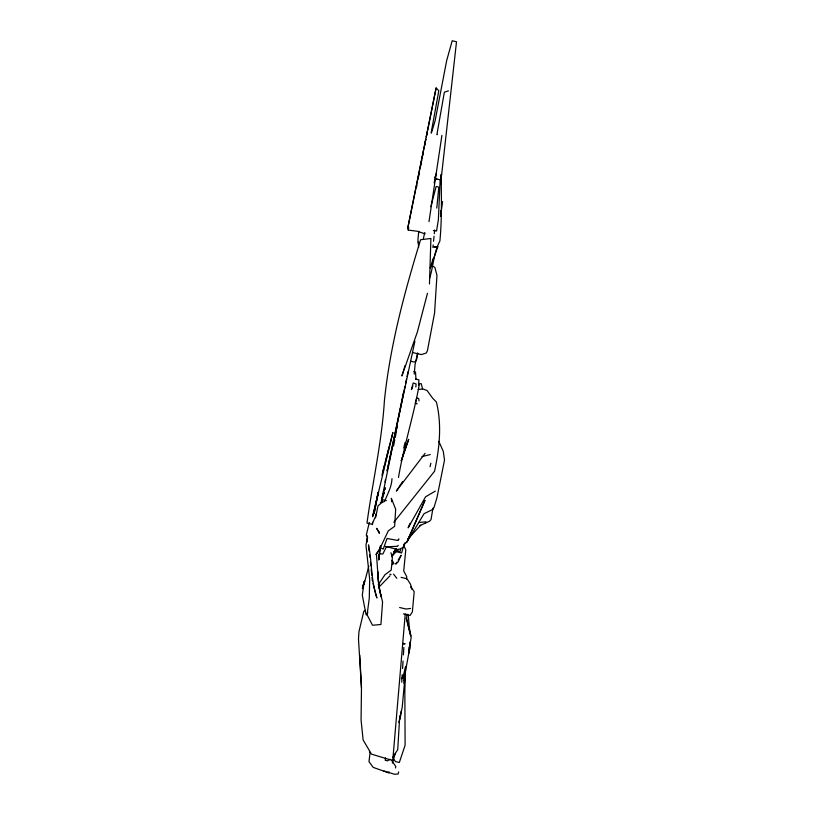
<?xml version="1.0" encoding="UTF-8"?>
<svg xmlns="http://www.w3.org/2000/svg" width="815" height="815" viewBox="0 0 815 815"><rect width="100%" height="100%" fill="white"/><g stroke="black" fill="none" stroke-linecap="round" stroke-linejoin="round"><path stroke-width="1.22" d="M391.974 478.67C391.781 486.738 387.42 494.104 384.578 501.51L380.279 502.947M405.605 666.68L404.841 690.937L405.106 745.195L399.33 762.473L395.438 761.567L393.92 759.285M408.977 647.069L408.784 653.233L404.118 678.936M429.474 283.987L430.901 238.469L420.581 239.722C404.454 292.341 390.049 345.774 384.415 400.664C381.838 441.913 372.557 482.276 366.995 523.067L372.017 524.249L376.123 515.151L377.987 505.871L380.88 503.487L404.994 386.351M403.965 544.471L401.622 552.957L395.642 551.531M404.485 675.034L403.792 680.749M367.107 542.046L367.422 535.924M379.057 554.108L378.741 559.823L380.758 545.673M364.081 583.978L368.818 566.191M379.046 554.801L378.741 559.823L379.81 549.218L379.25 550.675M399.747 715.967L397.73 749.617L392.769 757.461M401.764 682.196L402.213 674.688M402.59 668.504L403.028 661.067M403.405 654.873L403.843 647.446M372.486 524.707L372.628 522.283M375.623 517.841L375.847 514.092M418.594 385.016L418.93 379.892L415.64 379.067M407.001 614.113L406.685 618.554L410.699 635.853L406.206 618.279M440.548 180.492L441.149 174.4C441.353 196.619 442.056 218.96 439.876 241.108C433.386 252.935 433.58 266.148 429.525 278.506M405.249 613.807L392.748 760.548L371.487 754.14L363.123 739.979L361.076 720.022L361.473 687.809L358.488 639.021L358.936 631.778L363.775 611.403L365.069 610.374M414.224 374.166L415.079 364.458L417.647 352.926M415.844 387.033L416.119 383.987L413.195 382.969L411.432 389.631L412.859 386.055M367.331 539.642L367.545 537.248L366.271 535.211L369.348 522.364M385.475 757.879L385.251 760.324L387.583 760.813L389.957 759.274M418.757 231.297L417.901 240.018L418.676 247.159M432.938 247.495L433.183 244.999M433.549 241.25L434.038 236.248M434.283 233.742L434.65 229.993M436.789 208.09L438.827 187.134L436.178 186.441L430.819 206.725M440.569 184.272L456.512 41.759L452.213 40.75L446.661 60.636L435.118 120.742L431.43 132.855M440.497 214.243L440.925 210.545M406.451 579.037L406.736 576.663L403.72 570.938L405.799 549.768L404.138 546.478L403.965 544.175M414.896 341.251L387.094 470.958L398.81 415.151M440.528 216.515L442.596 201.529M428.985 221.69L441.913 135.341M405.137 442.321L403.72 448.005M432.296 261.32L432.663 259.027M432.948 508.173L431.013 519.624L429.464 521.274L419.817 525.665L420.652 525.247L407.846 539.082M436.331 173.289L434.13 182.845M382.887 494.603L382.031 499.615L386.361 500.614M385.016 482.072L385.444 479.566M431.145 132.967L438.806 90.699L436.117 87.949L408.03 227.263L408.254 230.075L417.402 231.277L425.135 233.895M417.657 353.751L416.587 359.66L415.344 361.544L414.214 362.054L410.76 361.218M398.474 477.488C403.853 445.846 413.877 414.906 419.47 383.529M377.966 492.474L374.085 513.725L378.537 491.771L372.567 516.781L392.901 432.561L381.94 475.247M392.687 564.622L393.136 562.197M389.03 771.795L388.816 772.915L373.229 767.394L368.981 761.658L370.071 752.612L369.378 752.021M408.254 230.075L408.733 227.599M416.465 187.338L416.903 185.056M418.095 178.964L419.297 172.77M420.499 166.576L421.701 160.392M422.18 157.916L423.393 151.722M424.595 145.528L425.797 139.345M427.243 131.908L426.276 136.859L436.117 87.949M393.564 445.968L394.766 439.845M395.244 437.39L396.436 431.267M396.915 428.812L397.394 426.367M403.771 683.143L404.26 680.668M367.545 537.248L365.966 545.143L369.684 579.333L369.266 598.322L367.096 614.805L372.516 625.248L380.931 624.514L382.571 602.041L378.832 586.556L377.875 572.028L378.832 586.556L381.135 596.916L378.608 583.907L376.449 554.159L379.495 549.391L388.297 530.86L394.643 526.327L395.672 509.263L391.343 498.291L391.669 501.806M407.663 228.159L425.725 139.365M362.359 588.685L364.651 580.983L362.818 586.454L364.213 581.645L362.308 595.195L366.088 614.775L367.096 614.805L367.799 612.401M399.065 413.908L403.435 392.779M405.503 383.896L406.522 378.985M407.031 376.52L408.06 371.609M430.065 466.751L430.84 463.185M423.372 238.673L424.778 232.479M395.448 767.995L395.795 766.518L391.516 760.232M405.615 666.375L402.926 677.479L401.398 678.722M380.381 545.887L379.495 549.391L375.878 554.475M382.785 471.865L384.619 464.682M385.23 462.288L389.203 446.722M398.667 771.927L398.087 774.036L394.521 774.25L383.936 771M427.457 293.308L417.372 331.98L401.887 375.99L405.086 365.487M400.654 715.723L398.81 722.416M392.361 763.095L395.316 753.406M382.632 495.714L385.21 487.462M381.654 501.052L384.283 492.668M400.695 549.453L399.941 551.612L396.375 550.757M401.224 460.821L408.692 439.366L401.265 460.74M437.818 246.762L434.14 246.925L437.818 246.762L430.289 268.084L432.816 260.953M410.077 523.271L408.142 527.845L425.573 496.814L435.291 491.109M407.123 541.68L424.91 500.491L407.123 541.68L409.334 536.606M425.206 523.373L426.041 521.773L418.533 522.558M404.688 543.636L405.086 542.943L403.364 547.405L398.189 549.697L385.322 546.345M396.915 562.167L395.713 564.143L398.138 561.902L401.133 555.239L398.117 560.19M402.549 481.634L396.345 491.088L425.104 453.323M398.219 545.276L397.526 546.295L386.402 546.824L382.816 554.037L380.157 553.884M396.681 549.137L391.567 556.411L396.579 549.361M378.262 584.763L384.945 574.728L391.231 570.072L392.372 557.511L390.935 552.723M395.917 549.045L393.686 552.03L395.988 549.086M393.818 522.313L434.548 471.253C439.428 448.464 442.046 424.941 436.402 402.029L432.684 398.25L427.091 390.558L422.985 388.989L418.187 389.448M391.628 556.614L398.464 549.229M390.008 575.777L378.843 587.228M404.831 543.646L406.797 542.311L424.065 513.684L432.857 509.406L434.12 507.124L437.003 497.496L444.521 460.098L443.268 451.306L438.786 441.333M437.472 134.444L436.881 134.689L444.358 92.207L448.444 90.832M398.219 539.275L399.004 539.072L398.066 540.508L387.074 538.481L383.203 549.147L380.422 547.741M421.966 456.604L430.228 454.566M418.941 384.048L421.253 383.671L422.547 388.826M410.617 608.438L406.135 609.039L399.625 607.511M384.629 489.102L385.403 489.071M402.804 643.881L405.137 643.86L402.967 643.351M401.663 677.948L404.851 678.386L402.223 707.155L399.778 719.136L401.245 711.169M433.376 230.553L436.565 231.022L438.368 219.683L440.161 179.82L435.434 178.699M412.838 352.61L421.263 354.576L426.194 353.078L427.396 350.837L434.558 313.092L436.962 275.378L434.915 267.534L433.366 266.383M389.825 574.259L391.078 574.555M401.092 577.356L406.991 578.732L410.454 584.09L411.463 587.483M403.476 613.929L410.037 615.468L412.359 611.963L414.193 591.69L410.933 586.79L411.738 589.194M413.776 371.63L415.507 372.058L415.956 379.158M383.763 493.085L384.476 493.34M416.312 403.394L417.076 403.812L415.263 403.191L416.771 397.954L418.716 398.586L419.073 400.919M434.436 177.008L436.993 179.392M418.105 242.157L419.511 243.522M396.793 578.334L393.533 574.066M391.964 560.455L394.022 563.746M373.026 583.469L376.907 597.986C370.978 580.779 372.088 562.503 368.512 544.858L368.604 547.313M381.593 497.985L382.286 502.611M368.767 548.556L369.073 551.042M369.541 554.77L369.847 557.256M370.438 562.167L370.815 565.702M371.182 569.247L371.793 575.145M372.027 577.509L372.373 581.054M408.274 614.907L409.293 627.499L411.168 637.218L408.784 653.233L409.945 648.445L409.802 642.23M359.772 655.138L361.463 687.86M409.538 631.034L409.599 633.52M379.067 532.063L376.601 528.324L379.423 533.356L379.067 532.063"/></g></svg>
